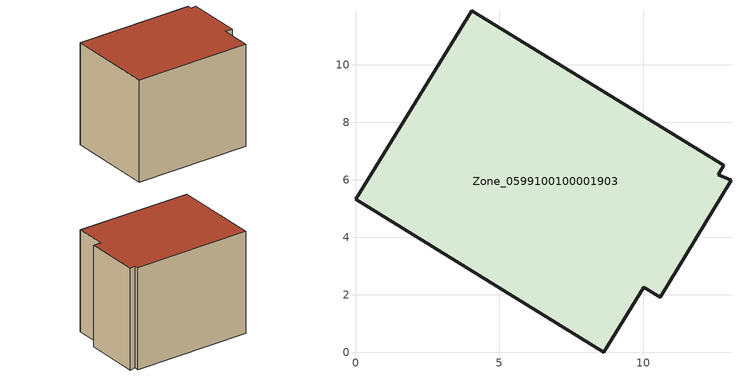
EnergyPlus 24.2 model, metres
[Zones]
Zone_0599100100001903
 floor ground (C_G): 10.02,2.26 8.62,0 0,5.33 4.04,11.88 12.81,6.5 12.61,6.17 13.06,5.98 10.59,1.92 z1.61
 wall outside (C_F): 4.04,11.88 0,5.33 8.62,0 10.02,2.26 10.59,1.92 13.06,5.98 12.61,6.17 12.81,6.5 4.04,11.88 z1.61:10.46
 roof outside (C_R): 10.59,1.92 13.06,5.98 12.61,6.17 12.81,6.5 4.04,11.88 0,5.33 8.62,0 10.02,2.26 z10.46
[BUILDING]
Pand.0599100100001903: North Axis=0; Terrain=City; Loads Convergence Tolerance Value=0.04; Temperature Convergence Tolerance Value=0.4; Solar Distribution=FullExterior; Maximum Number of Warmup Days=25; Minimum Number of Warmup Days=1
[Site:Location]
Rotterdam.The.Hague.AP_ZH_NLD Design_Conditions: Latitude=51.96; Longitude=4.45; Time Zone=1; Elevation=-4.5
[SITE:GROUNDTEMPERATURE:BUILDINGSURFACE]
18, 18, 18, 18, 18, 18, 18, 18, 18, 18, 18, 18
[MATERIAL] Thermal Absorptance=0.9; Solar Absorptance=0.7; Visible Absorptance=0.7
Name | Roughness | Thickness | Conductivity | Density | Specific Heat
G.TC.2006-2014 | MediumSmooth | 0.15 | 0.06 | 540 | 1210
F.TC.2006-2014 | Rough | 0.3 | 0.12 | 1920 | 840
R.TC.2006-2014 | MediumRough | 0.2 | 0.08 | 1500 | 1000
[CONSTRUCTION]
C_G: G.TC.2006-2014
C_F: F.TC.2006-2014
C_R: R.TC.2006-2014
[ZONE]
Zone_0599100100001903: Type=1; Multiplier=1; Ceiling Height=Autocalculate; Volume=Autocalculate; Floor Area=autocalculate; Part of Total Floor Area=Yes
[ZONEINFILTRATION:DESIGNFLOWRATE]
Infil_Zone_0599100100001903: Zone or ZoneList or Space or SpaceList=Zone_0599100100001903; Schedule=AlwaysOn; Design Flow Rate Calculation Method=Flow/Area; Flow Rate per Floor Area=0.0015; Constant Term Coefficient=1; Temperature Term Coefficient=0; Velocity Term Coefficient=0; Velocity Squared Term Coefficient=0
[HVACTEMPLATE:ZONE:IDEALLOADSAIRSYSTEM]
Zone_0599100100001903: Maximum Heating Supply Air Temperature=50; Minimum Cooling Supply Air Temperature=13; Maximum Heating Supply Air Humidity Ratio=0.0156; Minimum Cooling Supply Air Humidity Ratio=0.0077; Heating Limit=NoLimit; Cooling Limit=NoLimit; Dehumidification Control Type=ConstantSensibleHeatRatio; Cooling Sensible Heat Ratio=0.7; Dehumidification Setpoint=60; Humidification Control Type=None; Humidification Setpoint=30; Outdoor Air Method=None; Outdoor Air Flow Rate per Person=0.00944; Outdoor Air Flow Rate per Zone Floor Area=0; Outdoor Air Flow Rate per Zone=0; Demand Controlled Ventilation Type=None; Outdoor Air Economizer Type=NoEconomizer; Heat Recovery Type=None; Sensible Heat Recovery Effectiveness=0.7; Latent Heat Recovery Effectiveness=0.65
[ZONECONTROL:THERMOSTAT]
ThermostatControl_Zone_0599100100001903: Zone or ZoneList=Zone_0599100100001903; Control Type Schedule=DualSetpointControlType; Control 1=Thermostat_Zone_0599100100001903; Temperature Difference Between Cutout And Setpoint=0
[THERMOSTATSETPOINT:DUALSETPOINT]
Thermostat_Zone_0599100100001903: Heating Setpoint Temperature Schedule=HeatingSetpoint_Zone_0599100100001903; Cooling Setpoint Temperature Schedule=CoolingSetpoint_Zone_0599100100001903
[SCHEDULE:COMPACT]
HeatingSetpoint_Zone_0599100100001903: Through: 12/31, For: AllDays, Until: 24:00, 21
CoolingSetpoint_Zone_0599100100001903: Through: 12/31, For: AllDays, Until: 24:00, 24
DualSetpointControlType: Through: 12/31, For: AllDays, Until: 24:00, 4
AlwaysOn: Through: 12/31, For: AllDays, Until: 24:00, 1
